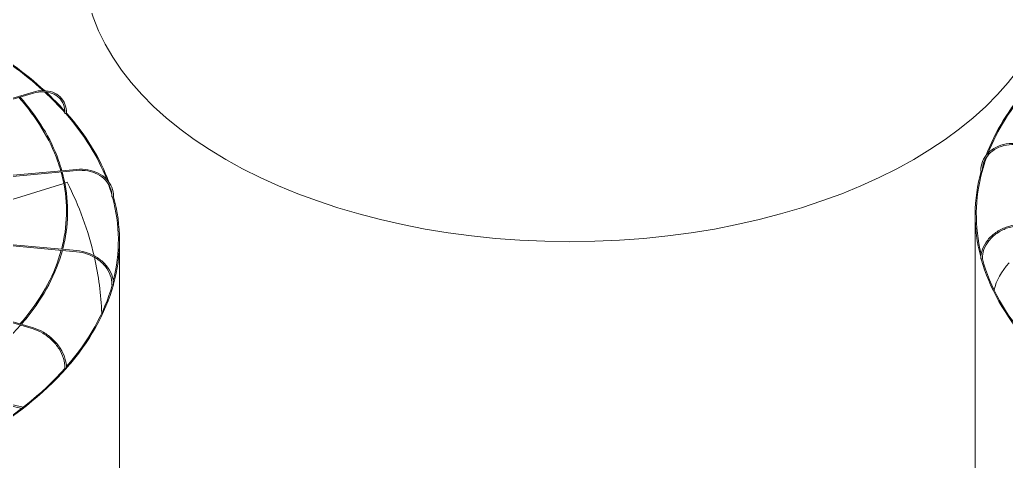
# Model space of a CAD drawing. Header units: millimetres. Extents: x -312439 to 477422, y -331570 to 212570.
# Drawn here: x 446711 to 448838, y 106870 to 107822 of the extents above; entities that cross this region are included whole.
import ezdxf

# ---------------------------------------------------------------- set-up
doc = ezdxf.new("R2010")
doc.units = ezdxf.units.MM

msp = doc.modelspace()

# ---------------------------------------------------------------- linework, layer by layer
at = {"color": 3, "linetype": 'Continuous', "lineweight": 0, "extrusion": (-1.11022e-16, 0.816497, 0.57735)}
for p, q in [((446739.628, 107665.707), (445971.058, 107439.614)), ((446740.319, 107663.357), (445972.693, 107437.541)), ((445980.434, 107421.317), (446833.522, 107499.326)), ((445980.891, 107418.899), (446833.745, 107496.887)), ((446805.863, 107469.154), (446580.336, 107398.503)), ((446813.306, 107471.486), (446808.214, 107469.89)), ((446833.522, 107321.896), (445979.365, 107400.003)), ((445980.088, 107402.397), (446833.745, 107324.336)), ((448770.656, 106838.84), (448770.656, 107401.729)), ((446739.628, 107155.515), (445968.3, 107382.42)), ((445970.138, 107384.433), (446740.319, 107157.865)), ((446926.01, 106783.14), (446926.01, 107346.028)), ((446545.48, 107025.968), (446718.198, 106986.596)), ((446715.231, 106984.294), (446554.005, 107021.046))]:
    msp.add_line(p, q, dxfattribs=at)
at = {"color": 3, "linetype": 'Continuous', "lineweight": 0}
for centre, major_axis, ratio, start_param, end_param in [((447896.571, 107949), (-1048.768, 0), 0.57735027, 0, 3.14159265), ((445877.242, 107346.028), (-1046.319, 0), 0.57735027, 3.70570419, 3.9258203), ((445877.242, 107346.028), (-1048.768, 0), 0.57735027, 3.70411228, 3.92650775), ((449819.424, 107401.729), (-1048.768, 0), 0.57735027, 5.81359811, 6.07011802), ((445877.242, 107346.028), (-1046.319, 0), 0.57735027, 3.61515195, 3.70067928), ((445877.242, 107346.028), (-1048.768, 0), 0.57735027, 3.61992048, 3.69877001), ((449819.424, 107401.729), (-1046.319, 0), 0.57735027, 5.81336511, 6.06128621), ((446809.631, 107620.191), (-1.225, 0.021), 0.57151893, 0, 0.48093441), ((446809.631, 107620.191), (-1.225, 0.021), 0.57151893, 0.48093441, 2.05173073), ((445877.242, 107346.028), (-1046.319, 0), 0.57735027, 3.3609423, 3.61148113), ((446810.722, 107620.512), (-1.225, 0), 0.57735027, 1.51847105, 3.14159265), ((445877.242, 107346.028), (-1048.768, 0), 0.57735027, 3.35086888, 3.61231471), ((449819.424, 107401.729), (-1046.319, 0), 0.57735027, 6.07532621, 6.12502314), ((449819.424, 107401.729), (-1048.768, 0), 0.57735027, 6.12772105, 6.43448057), ((449819.424, 107401.729), (-1046.319, 0), 0.57735027, 6.1272654, 6.42392093), ((448783.74, 107496.145), (1.225, 0), 0.57735027, 3.14159265, 5.07887352), ((448784.95, 107496.035), (1.225, 0.023), 0.57529521, 4.54449158, 6.11528791), ((448784.95, 107496.035), (1.225, 0.023), 0.57529521, 6.11528791, 6.28318531), ((445877.337, 107178.273), (1010.388, -32.497), 0.79709982, 0.20844184, 0.41264052), ((445877.242, 107346.028), (-1046.319, 0), 0.57735027, 3.30554955, 3.34466555), ((446910.85, 107440.335), (-1.225, 0.023), 0.57529521, 0, 0.1678974), ((446910.85, 107440.335), (-1.225, 0.023), 0.57529521, 0.1678974, 1.73869372), ((445877.242, 107346.028), (-1046.319, 0), 0.57735027, 2.9973499, 3.29716571), ((446912.06, 107440.445), (-1.225, 0), 0.57735027, 1.20431179, 3.14159265), ((445877.242, 107346.028), (-1048.768, 0), 0.57735027, 2.98561554, 3.29783032), ((445877.337, 107178.273), (1010.388, -32.497), 0.79709982, 0.05380476, 0.20420122), ((448783.74, 107306.812), (1.225, 0), 0.57735027, 3.14159265, 5.39303278), ((449819.424, 107401.729), (-1048.768, 0), 0.57735027, 0.1585854, 0.46892864), ((448784.95, 107306.922), (1.225, 0.023), 0.57926583, 4.8585762, 6.28318531), ((449819.424, 107401.729), (-1046.319, 0), 0.57735027, 0.15790655, 0.46457773), ((449819.329, 107235.684), (-1010.701, -20.593), 0.30331876, 6.01219977, 6.20271663), ((445877.242, 107346.028), (-1046.319, 0), 0.57735027, 2.6752935, 2.98289949), ((445877.242, 107346.028), (-1048.768, 0), 0.57735027, 2.67086857, 2.98332964), ((446910.85, 107251.222), (-1.225, 0.023), 0.57926583, 0, 1.42460911), ((446912.06, 107251.112), (-1.225, 0), 0.57735027, 0.89015252, 3.14159265), ((445877.242, 107346.028), (-1046.319, 0), 0.57735027, 2.35898226, 2.6687056), ((445877.242, 107346.028), (-1048.768, 0), 0.57735027, 2.35667794, 2.66891462), ((446809.631, 107071.366), (-1.225, 0.021), 0.58304212, 0, 1.10944839), ((446810.722, 107071.045), (-1.225, 0), 0.57735027, 0.57599326, 3.14159265)]:
    msp.add_ellipse(centre, major_axis=major_axis, ratio=ratio, start_param=start_param, end_param=end_param, dxfattribs=at)
for points, knots in [([(446801.838, 107496.429), (446799.724, 107503.871), (446797.341, 107511.286), (446777.716, 107565.987), (446749.734, 107611.956), (446711.759, 107654.956)], [2.518738954, 2.518738954, 2.518738954, 2.518738954, 2.560443172, 2.560443172, 2.827714195, 2.827714195, 2.827714195, 2.827714195]), ([(446811.947, 107620.512), (446811.947, 107627.441), (446810.749, 107634.04), (446806.048, 107645.917), (446802.543, 107651.192), (446793.581, 107659.859), (446788.127, 107663.249), (446775.843, 107667.814), (446769.016, 107668.99), (446754.664, 107669.041), (446747.14, 107667.917), (446739.628, 107665.707)], [4.71238898, 4.71238898, 4.71238898, 4.71238898, 5.02654825, 5.02654825, 5.34070751, 5.34070751, 5.65486678, 5.65486678, 5.96902604, 5.96902604, 6.28318531, 6.28318531, 6.28318531, 6.28318531]), ([(446740.319, 107663.357), (446747.582, 107665.494), (446754.83, 107666.561), (446768.567, 107666.469), (446775.052, 107665.31), (446786.62, 107660.91), (446791.703, 107657.671), (446800, 107649.439), (446803.216, 107644.445), (446807.477, 107633.153), (446808.519, 107626.856), (446808.406, 107620.212)], [6.28318531, 6.28318531, 6.28318531, 6.28318531, 6.60045335, 6.60045335, 6.91772139, 6.91772139, 7.23498943, 7.23498943, 7.55225747, 7.55225747, 7.86952551, 7.86952551, 7.86952551, 7.86952551]), ([(446799.355, 107496.202), (446797.333, 107503.283), (446795.066, 107510.342), (446775.601, 107564.84), (446747.475, 107611.003), (446709.164, 107654.192)], [2.519571261, 2.519571261, 2.519571261, 2.519571261, 2.559550642, 2.559550642, 2.829500903, 2.829500903, 2.829500903, 2.829500903]), ([(448782.515, 107496.145), (448782.515, 107503.09), (448783.847, 107509.92), (448789.042, 107522.663), (448792.904, 107528.573), (448802.761, 107538.887), (448808.754, 107543.29), (448822.272, 107550.173), (448829.795, 107552.652), (448845.64, 107555.459), (448853.96, 107555.787), (448862.278, 107555.026)], [4.71238898, 4.71238898, 4.71238898, 4.71238898, 5.02654825, 5.02654825, 5.34070751, 5.34070751, 5.65486678, 5.65486678, 5.96902604, 5.96902604, 6.28318531, 6.28318531, 6.28318531, 6.28318531]), ([(448862.055, 107552.587), (448853.993, 107553.324), (448845.937, 107552.995), (448830.644, 107550.242), (448823.411, 107547.819), (448810.487, 107541.137), (448804.8, 107536.879), (448795.526, 107526.965), (448791.939, 107521.311), (448787.201, 107509.16), (448786.05, 107502.664), (448786.174, 107496.058)], [0, 0, 0, 0, 0.31726804, 0.31726804, 0.63453608, 0.63453608, 0.95180412, 0.95180412, 1.26907216, 1.26907216, 1.5863402, 1.5863402, 1.5863402, 1.5863402]), ([(446801.082, 107327.322), (446802.688, 107333.393), (446804.114, 107339.479), (446815.415, 107394.817), (446813.618, 107444.841), (446800.03, 107493.804)], [2.204619764, 2.204619764, 2.204619764, 2.204619764, 2.238829514, 2.238829514, 2.515060108, 2.515060108, 2.515060108, 2.515060108]), ([(446803.555, 107327.096), (446805.24, 107333.496), (446806.726, 107339.914), (446817.832, 107395.408), (446815.973, 107445.263), (446802.509, 107494.03)], [2.205366155, 2.205366155, 2.205366155, 2.205366155, 2.241163262, 2.241163262, 2.514260549, 2.514260549, 2.514260549, 2.514260549]), ([(446913.285, 107440.445), (446913.285, 107447.39), (446911.953, 107454.22), (446906.758, 107466.963), (446902.896, 107472.872), (446893.039, 107483.187), (446887.046, 107487.59), (446873.528, 107494.473), (446866.005, 107496.952), (446850.16, 107499.759), (446841.84, 107500.087), (446833.522, 107499.326)], [4.71238898, 4.71238898, 4.71238898, 4.71238898, 5.02654825, 5.02654825, 5.34070751, 5.34070751, 5.65486678, 5.65486678, 5.96902604, 5.96902604, 6.28318531, 6.28318531, 6.28318531, 6.28318531]), ([(446833.745, 107496.887), (446841.807, 107497.624), (446849.863, 107497.294), (446865.156, 107494.542), (446872.389, 107492.119), (446885.313, 107485.437), (446891, 107481.179), (446900.274, 107471.265), (446903.861, 107465.611), (446908.599, 107453.46), (446909.75, 107446.964), (446909.626, 107440.358)], [6.28318531, 6.28318531, 6.28318531, 6.28318531, 6.60045335, 6.60045335, 6.91772139, 6.91772139, 7.23498943, 7.23498943, 7.55225747, 7.55225747, 7.86952551, 7.86952551, 7.86952551, 7.86952551]), ([(448782.515, 107306.812), (448782.515, 107313.756), (448783.846, 107320.812), (448789.021, 107334.451), (448792.864, 107341.033), (448802.672, 107353.091), (448808.637, 107358.565), (448822.106, 107367.886), (448829.608, 107371.732), (448845.425, 107377.427), (448853.737, 107379.275), (448862.055, 107380.036)], [4.71238898, 4.71238898, 4.71238898, 4.71238898, 5.02654825, 5.02654825, 5.34070751, 5.34070751, 5.65486678, 5.65486678, 5.96902604, 5.96902604, 6.28318531, 6.28318531, 6.28318531, 6.28318531]), ([(448862.278, 107377.596), (448854.216, 107376.859), (448846.153, 107375.056), (448830.831, 107369.495), (448823.575, 107365.74), (448810.602, 107356.66), (448804.887, 107351.336), (448795.564, 107339.665), (448791.958, 107333.32), (448787.201, 107320.25), (448786.05, 107313.527), (448786.174, 107306.946)], [0, 0, 0, 0, 0.31726804, 0.31726804, 0.63453608, 0.63453608, 0.95180412, 0.95180412, 1.26907216, 1.26907216, 1.5863402, 1.5863402, 1.5863402, 1.5863402]), ([(446711.943, 107166.213), (446716.058, 107170.928), (446720.054, 107175.679), (446761.012, 107226.255), (446786.842, 107275.044), (446800.437, 107324.922)], [1.889456602, 1.889456602, 1.889456602, 1.889456602, 1.918834976, 1.918834976, 2.200108517, 2.200108517, 2.200108517, 2.200108517]), ([(446714.528, 107165.452), (446718.729, 107170.287), (446722.805, 107175.158), (446763.634, 107225.881), (446789.362, 107274.722), (446802.914, 107324.695)], [1.891212574, 1.891212574, 1.891212574, 1.891212574, 1.921163042, 1.921163042, 2.200887841, 2.200887841, 2.200887841, 2.200887841]), ([(446833.522, 107321.896), (446841.584, 107321.159), (446849.647, 107319.355), (446864.969, 107313.795), (446872.225, 107310.04), (446885.198, 107300.959), (446890.913, 107295.636), (446900.236, 107283.965), (446903.842, 107277.62), (446908.599, 107264.55), (446909.75, 107257.827), (446909.626, 107251.245)], [0, 0, 0, 0, 0.31726804, 0.31726804, 0.63453608, 0.63453608, 0.95180412, 0.95180412, 1.26907216, 1.26907216, 1.5863402, 1.5863402, 1.5863402, 1.5863402]), ([(446913.285, 107251.112), (446913.285, 107258.056), (446911.954, 107265.112), (446906.779, 107278.751), (446902.936, 107285.333), (446893.127, 107297.391), (446887.163, 107302.865), (446873.694, 107312.186), (446866.192, 107316.032), (446850.375, 107321.726), (446842.063, 107323.575), (446833.745, 107324.336)], [4.71238898, 4.71238898, 4.71238898, 4.71238898, 5.02654825, 5.02654825, 5.34070751, 5.34070751, 5.65486678, 5.65486678, 5.96902604, 5.96902604, 6.28318531, 6.28318531, 6.28318531, 6.28318531]), ([(446542.957, 107027.425), (446548.403, 107030.603), (446553.781, 107033.82), (446620.371, 107074.657), (446672.294, 107117.341), (446712.754, 107163.421)], [1.576164321, 1.576164321, 1.576164321, 1.576164321, 1.600943265, 1.600943265, 1.88701346, 1.88701346, 1.88701346, 1.88701346]), ([(446739.628, 107155.515), (446746.89, 107153.379), (446754.164, 107150.174), (446767.997, 107141.942), (446774.554, 107136.917), (446786.285, 107125.553), (446791.458, 107119.216), (446799.9, 107105.873), (446803.167, 107098.87), (446807.477, 107084.913), (446808.519, 107077.961), (446808.406, 107071.387)], [0, 0, 0, 0, 0.31726804, 0.31726804, 0.63453608, 0.63453608, 0.95180412, 0.95180412, 1.26907216, 1.26907216, 1.5863402, 1.5863402, 1.5863402, 1.5863402]), ([(446811.947, 107071.045), (446811.947, 107077.974), (446810.75, 107085.232), (446806.101, 107099.712), (446802.649, 107106.932), (446793.832, 107120.647), (446788.468, 107127.14), (446776.345, 107138.777), (446769.589, 107143.92), (446755.331, 107152.359), (446747.831, 107155.655), (446740.319, 107157.865)], [4.71238898, 4.71238898, 4.71238898, 4.71238898, 5.02654825, 5.02654825, 5.34070751, 5.34070751, 5.65486678, 5.65486678, 5.96902604, 5.96902604, 6.28318531, 6.28318531, 6.28318531, 6.28318531])]:
    msp.add_open_spline(points, degree=3, knots=knots, dxfattribs=at)

doc.saveas('drawing.dxf')
